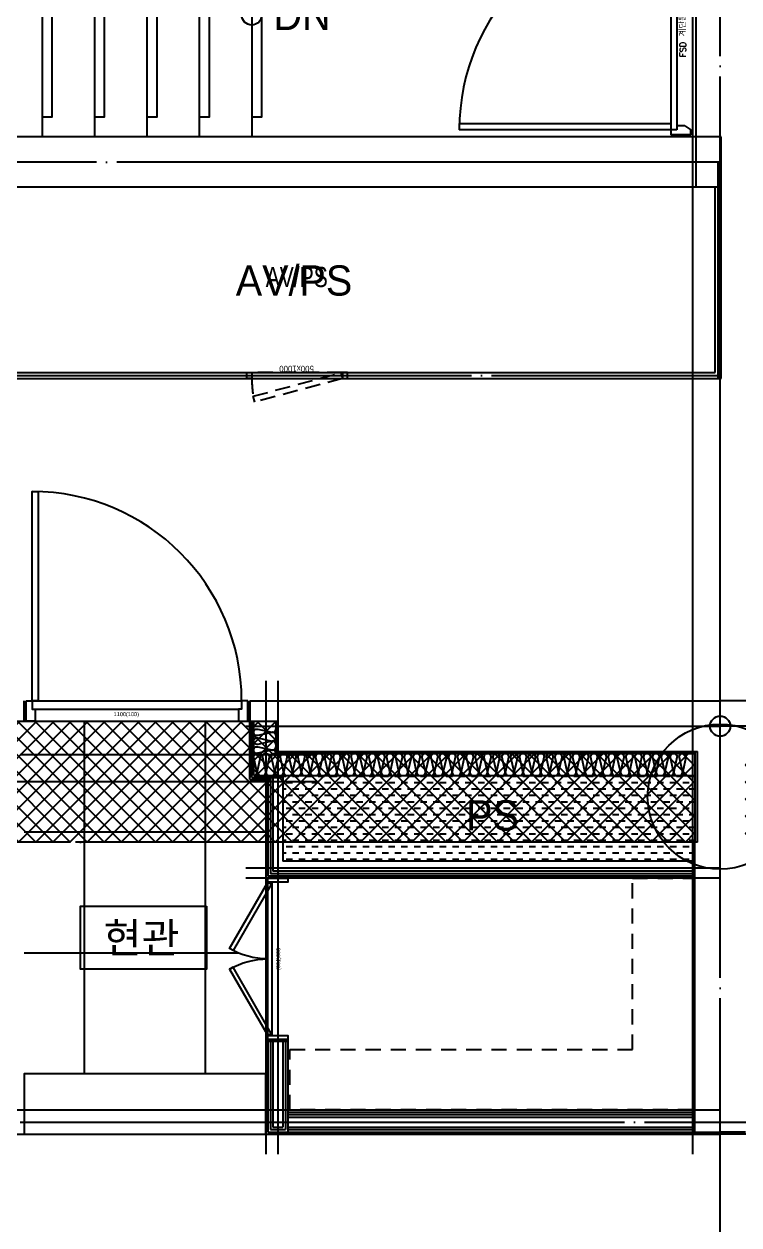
# Model space of a CAD drawing. Header units: millimetres. Extents: x -24416 to 92204, y -190080 to 23760.
# Drawn here: x 16403 to 19951, y -144708 to -138747 of the extents above; entities that cross this region are included whole.
import ezdxf
from ezdxf.enums import TextEntityAlignment as Align
from ezdxf.xclip import XClip

# ---------------------------------------------------------------- set-up
doc = ezdxf.new("R2010")
doc.units = ezdxf.units.MM
doc.header["$LTSCALE"] = 50
doc.header["$XCLIPFRAME"] = 0
for name, pattern in [('AUDIT_D_220706163347-0', [0]), ('CEN', [62, 60, -1, 0, -1]), ('HID', [2.5, 1.5, -1]), ('xr-101_102동-2F$0$HID', [2.3, 1.5, -0.8])]:
    doc.linetypes.add(name, pattern=pattern)
for name, color, linetype in [('A-SOL252', 252, 'Continuous'), ('A-STEEL', 4, 'Continuous'), ('AA-XXXX-TEXT#LEV', 3, 'Continuous'), ('AA-단열-바닥-욕실', 30, 'Continuous'), ('ARDM', 7, 'Continuous'), ('CEN_CON', 1, 'CEN'), ('CEN_WALL', 12, 'CEN'), ('CONC', 2, 'Continuous'), ('dan1', 7, 'HID'), ('DOOR', 4, 'Continuous'), ('FUR', 4, 'Continuous'), ('FUR_가전', 8, 'HID'), ('HAT', 9, 'Continuous'), ('INS', 252, 'Continuous'), ('ROM', 7, 'AUDIT_D_220706163347-0'), ('STAIR', 4, 'Continuous'), ('WAL_DRY', 7, 'Continuous'), ('xr-101_102동-2F$0$AA-DWXM-DOOR(PS점검구)', 4, 'xr-101_102동-2F$0$HID'), ('논슬립', 251, 'Continuous'), ('바닥타일', 8, 'Continuous'), ('실명', 3, 'AUDIT_D_220706163347-0'), ('실명박스', 7, 'AUDIT_D_220706163347-0')]:
    doc.layers.add(name, color=color, linetype=linetype)
for name, color, linetype, plot in [('AA-CEN', 1, 'CEN', False), ('AA-XXXX-MC', 153, 'AUDIT_D_220706163347-0', False), ('Def-PrintX', 147, 'Continuous', False), ('Defpoint', 135, 'Continuous', False), ('MC', 135, 'Continuous', False), ('X - 단위세대$0$0_임시', 134, 'Continuous', False), ('xr-101_102동-2F$0$DEFPOINT', 231, 'Continuous', False)]:
    doc.layers.add(name, color=color, linetype=linetype, plot=plot)
doc.styles.add('HAUD01', font='Dotum.ttf')
doc.styles.add('HAUD02', font='Dotum.ttf', dxfattribs={"width": 0.8})
doc.styles.get("Standard").update_dxf_attribs({"font": 'txt', "bigfont": 'whgtxt.shx'})
doc.styles.add('xr-101_102동-2F$0$HAUD01', font='Dotum.ttf')

# ---------------------------------------------------------------- blocks, each defined once
blk = doc.blocks.new('FSD 계단문 1100')
at = {"layer": 'DOOR'}
for p, q in [((25, 100), (25, 1150)), ((0, 100), (0, 0)), ((25, 100), (0, 100)), ((0, 0), (0, 100)), ((55, 100), (25, 100)), ((25, 70), (25, 100)), ((45, 70), (25, 70)), ((45, 30), (45, 70)), ((1075, 70), (1055, 70)), ((1055, 70), (1055, 30)), ((1100, 100), (1075, 100)), ((1075, 100), (1075, 70)), ((1100, 0), (1100, 100)), ((0, 0), (25, 0)), ((45, 30), (25, 0)), ((1055, 30), (1075, 0)), ((1075, 0), (1100, 0))]:
    blk.add_line(p, q, dxfattribs=at)
at = {"layer": 'DOOR', "color": 8}
for p, q in [((1055, 70), (45, 70)), ((1075, 100), (55, 100))]:
    blk.add_line(p, q, dxfattribs=at)
at = {"layer": 'DOOR'}
blk.add_lwpolyline([(55, 100), (55, 1150), (25, 1150)], dxfattribs=at)
at = {"layer": 'DOOR', "color": 8}
blk.add_arc((23.3, 98.3), 1051.7, 0.09318, 89.90682, dxfattribs=at)
at = {"layer": 'Def-PrintX'}
blk.add_text('FSD 계단문 1100', height=30, dxfattribs=at).set_placement((560, 43.8), align=Align.MIDDLE)
blk = doc.blocks.new('STA-1')
at = {"layer": 'STAIR'}
for p, q in [((-3120, -1210), (-3120, 0)), ((-2860, -1210), (-2860, 0)), ((-2600, -1210), (-2600, 0)), ((-2340, -1210), (-2340, 0)), ((-2080, -1210), (-2080, 0)), ((-1820, -1210), (-1820, 0)), ((-1560, -1210), (-1560, 0)), ((-1300, -1210), (-1300, 0)), ((-3120, -605), (-600, -605)), ((-600, -1995), (-600, -605)), ((-3120, -1275), (-3120, -1260)), ((-3120, -1275), (-3120, -1260)), ((-2860, -1275), (-2860, -1260)), ((-2600, -1275), (-2600, -1260)), ((-2340, -1275), (-2340, -1260)), ((-2080, -1275), (-2080, -1260)), ((-1820, -1275), (-1820, -1260)), ((-1560, -1275), (-1560, -1260)), ((-1300, -1275), (-1300, -1260)), ((-3120, -1340), (-3120, -1325)), ((-3120, -1340), (-3120, -1325)), ((-2860, -1340), (-2860, -1325)), ((-2600, -1340), (-2600, -1325)), ((-2340, -1340), (-2340, -1325)), ((-2080, -1340), (-2080, -1325)), ((-1820, -1340), (-1820, -1325)), ((-1560, -1340), (-1560, -1325)), ((-1300, -1340), (-1300, -1325)), ((-3120, -2600), (-3120, -1390)), ((-2860, -2600), (-2860, -1390)), ((-2600, -2600), (-2600, -1390)), ((-2340, -2600), (-2340, -1390)), ((-2080, -2600), (-2080, -1390)), ((-1820, -2600), (-1820, -1390)), ((-1560, -2600), (-1560, -1390)), ((-1300, -2600), (-1300, -1390)), ((-3120, -1995), (-2080, -1995)), ((-1820, -1995), (-600, -1995))]:
    blk.add_line(p, q, dxfattribs=at)
for points in [[(-1200, -1390), (-1200, -1210), (-3220, -1210), (-3220, -1390)], [(-1250, -1340), (-1250, -1260), (-3170, -1260), (-3170, -1340)], [(-1300, -1325), (-1300, -1275), (-3120, -1275), (-3120, -1325)], [(-2080, -1995), (-2148, -1909.7), (-2148, -1942.1), (-2086.5, -1995), (-2148, -2047.9), (-2148, -2080.3)], [(-1820, -1995), (-1752, -1909.7), (-1752, -1942.1), (-1813.5, -1995), (-1752, -2047.9), (-1752, -2080.3)]]:
    blk.add_lwpolyline(points, close=True, dxfattribs=at)
blk.add_lwpolyline([(-2157.1, -2767.7), (-1956.5, -2019.1), (-1999.9, -2007.5), (-1900.1, -1982.5), (-1943.5, -1970.9), (-1742.9, -1222.3)], dxfattribs=at)
for centre in [(-3120, -605), (-3120, -1995)]:
    blk.add_circle(centre, 50, dxfattribs=at)
at = {"layer": '논슬립'}
for points in [[(-3120, -100), (-3170, -100), (-3170, -1110), (-3120, -1110)], [(-2860, -100), (-2910, -100), (-2910, -1110), (-2860, -1110)], [(-2600, -100), (-2650, -100), (-2650, -1110), (-2600, -1110)], [(-2340, -100), (-2390, -100), (-2390, -1110), (-2340, -1110)], [(-2080, -100), (-2130, -100), (-2130, -1110), (-2080, -1110)], [(-1820, -100), (-1870, -100), (-1870, -1110), (-1820, -1110)], [(-1560, -100), (-1610, -100), (-1610, -1110), (-1560, -1110)], [(-1300, -100), (-1350, -100), (-1350, -1110), (-1300, -1110)], [(-3120, -2500), (-3070, -2500), (-3070, -1490), (-3120, -1490)], [(-2860, -2500), (-2810, -2500), (-2810, -1490), (-2860, -1490)], [(-2600, -2500), (-2550, -2500), (-2550, -1490), (-2600, -1490)], [(-2340, -2500), (-2290, -2500), (-2290, -1490), (-2340, -1490)], [(-2080, -2500), (-2030, -2500), (-2030, -1490), (-2080, -1490)], [(-1820, -2500), (-1770, -2500), (-1770, -1490), (-1820, -1490)], [(-1560, -2500), (-1510, -2500), (-1510, -1490), (-1560, -1490)], [(-1300, -2500), (-1250, -2500), (-1250, -1490), (-1300, -1490)]]:
    blk.add_lwpolyline(points, dxfattribs=at)
blk = doc.blocks.new('A$C38A1636F')
at = {"layer": 'xr-101_102동-2F$0$AA-DWXM-DOOR(PS점검구)'}
for p, q in [((225, 0), (-225, 0)), ((-225, -30), (225, -30))]:
    blk.add_line(p, q, dxfattribs=at)
for points in [[(-250, 0), (-225, 0), (-225, -30), (-250, -30)], [(250, 0), (225, 0), (225, -30), (250, -30)], [(-209.7, -146.5), (-217.4, -117.5), (217.2, -1), (225, -30)]]:
    blk.add_lwpolyline(points, close=True, dxfattribs=at)
blk.add_arc((385.2, -21.3), 610.2, 180.81816, 189.07051, dxfattribs=at)
at = {"layer": 'xr-101_102동-2F$0$DEFPOINT', "style": 'xr-101_102동-2F$0$HAUD01'}
blk.add_text('500x1000', height=30, rotation=180, dxfattribs=at).set_placement((-2.5, 18.6), align=Align.MIDDLE_CENTER)
blk = doc.blocks.new('CO-106-MF', base_point=(321577.8, -11662.9))
at = {"layer": 'A-STEEL'}
for p, q in [((356887.8, -10032.9), (356887.8, -9112.9)), ((356917.8, -10062.9), (356917.8, -9112.9)), ((352707.8, -10032.9), (356887.8, -10032.9)), ((352707.8, -10062.9), (356917.8, -10062.9))]:
    blk.add_line(p, q, dxfattribs=at)
at = {"layer": 'CEN_CON'}
for p, q in [((356792.8, -9112.9), (356792.8, -6012.9)), ((356917.8, -8987.9), (351217.8, -8987.9)), ((356902.8, -10062.9), (356902.8, -8987.9)), ((352677.8, -10047.9), (356917.8, -10047.9))]:
    blk.add_line(p, q, dxfattribs=at)
at = {"layer": 'CONC'}
for p, q in [((356917.8, -8862.9), (351467.8, -8862.9)), ((356917.8, -9112.9), (356917.8, -8862.9)), ((356917.8, -9112.9), (351467.8, -9112.9))]:
    blk.add_line(p, q, dxfattribs=at)
at = {"rotation": 180}
blk.add_blockref('STA-1', (351467.8, -8862.9), dxfattribs=at)
at = {"layer": 'AA-XXXX-TEXT#LEV'}
blk.add_blockref('A$C38A1636F', (354812.8, -10032.9), dxfattribs=at)
at = {"layer": 'DOOR', "rotation": 90}
blk.add_blockref('FSD 계단문 1100', (356767.8, -8852.9), dxfattribs=at)
at = {"layer": 'Def-PrintX', "style": 'HAUD02', "width": 0.8}
blk.add_text('AV/PS', height=100, dxfattribs=at).set_placement((354657.2, -9608.5))
blk = doc.blocks.new('FSD-1100(100)')
at = {"layer": 'DOOR'}
for p, q in [((30, 100), (1070, 100)), ((45, 60), (1055, 60)), ((45, 0), (1055, 0))]:
    blk.add_line(p, q, dxfattribs=at)
blk.add_lwpolyline([(30, 100), (30, 1140), (60, 1140), (60, 100), (30, 100)], dxfattribs=at)
for points in [[(0, 100), (30, 100), (30, 60), (45, 60), (45, 0), (0, 0)], [(1100, 100), (1070, 100), (1070, 60), (1055, 60), (1055, 0), (1100, 0)]]:
    blk.add_lwpolyline(points, close=True, dxfattribs=at)
blk.add_arc((30, 100), 1040, 0, 90, dxfattribs=at)
at = {"layer": 'X - 단위세대$0$0_임시'}
for p, q in [((-10, 0), (-10, 100)), ((1110, 0), (1110, 100))]:
    blk.add_line(p, q, dxfattribs=at)
at = {"layer": 'X - 단위세대$0$0_임시', "style": 'HAUD02'}
blk.add_text('1100(100)', height=20, dxfattribs=at).set_placement((497.5, 32.2), align=Align.MIDDLE)
blk = doc.blocks.new('DOOR-800(100)')
at = {"layer": 'DOOR'}
for points in [[(359.1, 272.7), (349.1, 290), (20, 100), (30, 82.7)], [(440.9, 272.7), (450.9, 290), (780, 100), (770, 82.7)], [(20, 100), (0, 100), (0, 0), (20, 0)], [(780, 80), (780, 100), (20, 100), (20, 80)], [(800, 100), (780, 100), (780, 0), (800, 0)]]:
    blk.add_lwpolyline(points, close=True, dxfattribs=at)
for centre, start, end in [((20, 100), 0, 30), ((780, 100), 150, 180)]:
    blk.add_arc(centre, 380, start, end, dxfattribs=at)
at = {"layer": 'X - 단위세대$0$0_임시'}
for p, q in [((-10, 0), (-10, 100)), ((810, 0), (810, 100))]:
    blk.add_line(p, q, dxfattribs=at)
at = {"layer": 'X - 단위세대$0$0_임시', "style": 'HAUD02'}
blk.add_text('800(100)', height=20, dxfattribs=at).set_placement((400.3, 46.2), align=Align.MIDDLE)
blk = doc.blocks.new('insul1')
blk.add_lwpolyline([(0, 0, 0.480617), (0.146, 0.183), (0.004, 0.817, -1.249969), (0.296, 0.817), (0.154, 0.183, 0.480617), (0.3, 0, 0.480617)], format="xyb")
blk = doc.blocks.new('U-131A(기본)', base_point=(-95320.8, -158830.5))
at = {"layer": 'A-SOL252'}
h = blk.add_hatch(dxfattribs=at)
h.set_pattern_fill('DASH', color=256, scale=10, style=0)
h.set_pattern_definition([(9e-15, (-379711.11, -76567.308), (31.75, 31.75), [31.75, -31.75])])
h.paths.add_polyline_path([(-82860.8, -152350.5), (-80815.8, -152350.5), (-80815.8, -151925.5), (-82860.8, -151925.5)])
at = {"layer": 'CEN_CON'}
for p, q in [((-80690.8, -159130.5), (-80690.8, -151455.5)), ((-80690.8, -159130.5), (-80690.8, -151455.5)), ((-83045.8, -151680.5), (-80690.8, -151680.5)), ((-78735.8, -151680.5), (-80690.8, -151680.5)), ((-87265.8, -151820.5), (-82695.8, -151820.5))]:
    blk.add_line(p, q, dxfattribs=at)
at = {"layer": 'CEN_WALL'}
for p, q in [((-82885.8, -151455.5), (-82885.8, -153805.5)), ((-80690.8, -152385.5), (-83045.8, -152385.5)), ((-87265.8, -153645.5), (-80690.8, -153645.5)), ((-80690.8, -153645.5), (-78632.8, -153645.5))]:
    blk.add_line(p, q, dxfattribs=at)
at = {"layer": 'CONC'}
for p, q in [((-83025.8, -151555.5), (-80690.8, -151555.5)), ((-83025.8, -151555.5), (-83025.8, -151655.5)), ((-74615.8, -151555.5), (-80690.8, -151555.5)), ((-83025.8, -151655.5), (-82885.8, -151655.5)), ((-82885.8, -151655.5), (-82885.8, -151805.5)), ((-82885.8, -151805.5), (-80802.8, -151805.5)), ((-80802.8, -152255.5), (-80802.8, -151805.5)), ((-80815.8, -153695.5), (-80815.8, -152255.5)), ((-80802.8, -152255.5), (-80815.8, -152255.5)), ((-80815.8, -153695.5), (-80690.8, -153695.5)), ((-80565.8, -153695.5), (-80690.8, -153695.5))]:
    blk.add_line(p, q, dxfattribs=at)
at = {"layer": 'dan1'}
blk.add_lwpolyline([(-80815.8, -152255.5), (-86955.8, -152255.5)], dxfattribs=at)
at = {"layer": 'Defpoint'}
blk.add_circle((-80690.8, -151680.5), 50, dxfattribs=at)
blk.add_circle((-80690.8, -151680.5), 50, dxfattribs=at)
at = {"layer": 'FUR'}
blk.add_lwpolyline([(-82945.8, -153405.5), (-84145.8, -153405.5), (-84145.8, -153705.5), (-82945.8, -153705.5)], close=True, dxfattribs=at)
at = {"layer": 'FUR_가전'}
blk.add_lwpolyline([(-82825.8, -153285.5), (-81125.8, -153285.5), (-81125.8, -152435.5), (-80825.8, -152435.5), (-80825.8, -153585.5), (-82825.8, -153585.5)], close=True, dxfattribs=at)
at = {"layer": 'INS'}
for p, q in [((-83005.8, -151925.5), (-83005.8, -151655.5)), ((-82895.8, -151655.5), (-82895.8, -151815.5)), ((-82895.8, -151815.5), (-80815.8, -151815.5)), ((-80815.8, -151805.6), (-80815.8, -152255.5)), ((-83005.8, -151925.5), (-80815.8, -151925.5)), ((-84145.8, -152205.5), (-82935.8, -152205.5)), ((-84145.8, -152805.5), (-83083.7, -152805.5))]:
    blk.add_line(p, q, dxfattribs=at)
at = {"layer": 'MC'}
for p, q in [((-82945.8, -151455.5), (-82945.8, -153805.5)), ((-80825.8, -153805.5), (-80825.8, -151455.5)), ((-87265.8, -151955.5), (-82695.8, -151955.5)), ((-80690.8, -152435.5), (-83045.8, -152435.5)), ((-87265.8, -153585.5), (-80690.8, -153585.5)), ((-87265.8, -153705.5), (-80690.8, -153705.5)), ((-65455.8, -153705.5), (-80690.8, -153705.5)), ((-74115.8, -153705.5), (-80690.8, -153705.5))]:
    blk.add_line(p, q, dxfattribs=at)
at = {"layer": 'WAL_DRY'}
for p, q in [((-83025.8, -151945.5), (-83025.8, -151655.5)), ((-83015.8, -151935.5), (-83015.8, -151655.5)), ((-83015.8, -151935.5), (-82935.8, -151935.5)), ((-82935.8, -151935.5), (-82935.8, -152425.5)), ((-82935.8, -151935.5), (-82860.8, -151935.5)), ((-82923.3, -151935.5), (-82923.3, -152413)), ((-82910.8, -151935.5), (-82910.8, -152400.5)), ((-82860.8, -151935.5), (-82860.8, -152350.5)), ((-83025.8, -151945.5), (-82935.8, -151945.5)), ((-80815.8, -152350.5), (-82860.8, -152350.5)), ((-80815.8, -152413), (-82923.3, -152413)), ((-80815.8, -152400.5), (-82910.8, -152400.5)), ((-80815.8, -152425.5), (-82935.8, -152425.5)), ((-82935.8, -153235.5), (-82935.8, -153695.5)), ((-82923.3, -153235.5), (-82923.3, -153683)), ((-82910.8, -153235.5), (-82910.8, -153670.5)), ((-82860.8, -153235.5), (-82860.8, -153670.5)), ((-82848.3, -153235.5), (-82848.3, -153683)), ((-82835.8, -153235.5), (-82835.8, -153695.5)), ((-82835.8, -153595.5), (-80815.8, -153595.5)), ((-82835.8, -153608), (-80815.8, -153608)), ((-82835.8, -153620.5), (-80815.8, -153620.5)), ((-82935.8, -153695.5), (-82835.8, -153695.5)), ((-82923.3, -153683), (-82848.3, -153683)), ((-82910.8, -153670.5), (-82860.8, -153670.5)), ((-82835.8, -153670.5), (-80815.8, -153670.5)), ((-82835.8, -153683), (-80815.8, -153683)), ((-82835.8, -153695.5), (-80815.8, -153695.5))]:
    blk.add_line(p, q, dxfattribs=at)
at = {"layer": '바닥타일'}
for p, q in [((-83845.8, -153405.5), (-83845.8, -151655.5)), ((-83245.8, -153405.5), (-83245.8, -151655.5))]:
    blk.add_line(p, q, dxfattribs=at)
at = {"layer": 'DOOR'}
blk.add_blockref('FSD-1100(100)', (-84135.8, -151655.5), dxfattribs=at)
at = {"layer": 'DOOR', "xscale": -1, "rotation": 90}
blk.add_blockref('DOOR-800(100)', (-82835.8, -152435.5), dxfattribs=at)
at = {"layer": 'INS', "xscale": 110, "yscale": 110, "zscale": 110, "rotation": 90, "row_count": 1, "column_count": 3, "row_spacing": 0, "column_spacing": 44}
blk.add_blockref('insul1', (-82895.8, -151815.5), dxfattribs=at)
at = {"layer": 'INS', "xscale": 110, "yscale": 110, "zscale": 110, "row_count": 1, "column_count": 49, "row_spacing": 0, "column_spacing": 44}
blk.add_blockref('insul1', (-83005.8, -151925.5), dxfattribs=at)
blk = doc.blocks.new('A$C415C5DAF')
at = {"layer": 'AA-XXXX-MC'}
blk.add_line((7237.6, -160384.5), (7237.6, -154334.5), dxfattribs=at)
at = {"layer": 'CEN_CON'}
blk.add_line((7372.6, -160384.5), (7372.6, -154334.5), dxfattribs=at)
at = {"layer": '실명박스'}
blk.add_lwpolyline([(4822.8, -161502.7), (4822.8, -161815.2), (4197.8, -161815.2), (4197.8, -161502.7)], close=True, dxfattribs=at)
at = {"layer": 'ROM', "color": 3, "style": 'HAUD01'}
for s, p in [('DN', (5297.6, -157079.5)), ('AV/PS', (5257.6, -158394.5)), ('PS', (6242.8, -161052.2))]:
    blk.add_text(s, height=150, dxfattribs=at).set_placement(p, align=Align.MIDDLE)
at = {"layer": '실명', "style": 'HAUD01'}
blk.add_text('현관', height=150, dxfattribs=at).set_placement((4501.1, -161657), align=Align.MIDDLE)
blk = doc.blocks.new('A$C1CAF0AFA')
at = {"layer": 'HAT'}
h = blk.add_hatch(dxfattribs=at)
h.set_pattern_fill('_USER', color=5, scale=60, angle=45, double=1, pattern_type=0)
h.set_pattern_definition([(45, (0, 5940), (-42.426407, 42.426407), []), (135, (0, 5940), (-42.426407, -42.426407), [])])
h.paths.add_polyline_path([(19983, -169307.4), (16793, -169307.4), (16793, -171627.4), (8993, -171627.4), (8993, -171452.4), (5353, -171452.4), (5353, -171002.4), (8973, -171002.4), (8973, -171292.4), (9173, -171292.4), (9173, -171002.4), (9623, -171002.4), (9623, -171177.4), (13693, -171177.4), (13693, -171467.4), (13893, -171467.4), (13893, -171177.4), (16343, -171177.4), (16343, -168857.4), (20433, -168857.4), (20433, -171177.4), (25823, -171177.4), (25823, -171467.4), (26023, -171467.4), (26023, -171177.4), (30093, -171177.4), (30093, -165022.4), (26633, -165022.4), (26633, -166567.4), (26323, -166567.4), (26323, -166244.9), (26123, -166244.9), (26123, -166567.4), (19983, -166567.4), (19983, -166117.4), (26183, -166117.4), (26183, -164572.4), (30543, -164572.4), (30543, -171627.4), (19983, -171627.4)])
h.paths.add_polyline_path([(5353, -165462.4), (5353, -165012.4), (9793, -165012.4), (9793, -164572.4), (13533, -164572.4), (13533, -166117.4), (16263, -166117.4), (16263, -165967.4), (17653, -165967.4), (17663, -165967.4), (17663, -166117.4), (19733, -166117.4), (19733, -166567.4), (13593, -166567.4), (13593, -166244.9), (13393, -166244.9), (13393, -166567.4), (13083, -166567.4), (13083, -165022.4), (10243, -165022.4), (10243, -165462.4), (9173, -165462.4), (9173, -165172.4), (8973, -165172.4), (8973, -165462.4)])
at = {"layer": 'AA-CEN', "color": 4}
blk.add_lwpolyline([(9793, -164572.4), (13533, -164572.4), (13533, -166117.4), (16263, -166117.4), (16263, -165967.4), (17653, -165967.4), (17663, -165967.4), (17663, -166117.4), (19733, -166117.4), (19733, -166567.4), (13593, -166567.4), (13593, -166244.9), (13393, -166244.9), (13393, -166567.4), (13083, -166567.4), (13083, -165022.4), (10243, -165022.4)], dxfattribs=at)
blk = doc.blocks.new('A$C45F312F6')
at = {"layer": 'ARDM', "color": 3}
blk.add_circle((19858, -166342.4), 360, dxfattribs=at)

msp = doc.modelspace()

# ---------------------------------------------------------------- block references
for name, p in [('A$C45F312F6', (0, 23760)), ('U-131A(기본)', (5228, -149382.4))]:
    msp.add_blockref(name, p)
ref = msp.add_blockref('CO-106-MF', (-15477, -142107.4))
XClip(ref).set_block_clipping_path([(340631.7256188359, -19237.9350187937), (372147.7906722794, -5512.9350187937)])
at = {"layer": 'AA-단열-바닥-욕실'}
msp.add_blockref('A$C1CAF0AFA', (0, 23760), dxfattribs=at)
at = {"layer": '실명박스'}
msp.add_blockref('A$C415C5DAF', (12485.4, 18377.1), dxfattribs=at)

doc.saveas('drawing.dxf')
